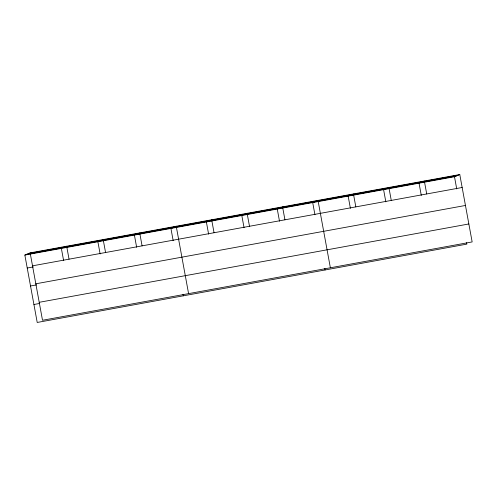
<?xml version="1.0" encoding="UTF-8"?>
<svg xmlns="http://www.w3.org/2000/svg" width="497" height="497" viewBox="0 0 497 497"><rect width="100%" height="100%" fill="white"/><g stroke="black" fill="none" stroke-linecap="round" stroke-linejoin="round"><path stroke-width="0.75" d="M466.584 242.623L466.857 244.12L37.219 322.46L24.85 255.073L30.143 252.88L459.781 174.54L472.15 241.927L42.512 320.267L30.143 252.88M24.85 255.073L454.488 176.733L459.781 174.54M28.397 253.607L458.035 175.261M26.596 254.346L456.234 176.006M32.522 265.833L462.16 187.493M27.229 268.026L33.311 266.914M35.821 283.799L465.459 205.46M30.522 285.986L36.61 284.88M39.213 302.306L468.851 223.967M33.92 304.499L39.244 303.524M454.488 176.733L456.724 188.922M424.339 181.001L426.712 193.954M419.039 183.194L421.282 195.383M388.89 187.468L391.269 200.421M383.597 189.655L385.834 201.85M353.448 193.929L355.827 206.882M348.155 196.122L350.391 208.311M330.368 267.784L317.999 200.39L312.706 202.583L314.943 214.772M324.802 268.473L325.075 269.97M282.557 206.858L284.936 219.811M277.264 209.044L279.5 221.24M247.108 213.319L249.488 226.272M241.815 215.512L244.052 227.701M211.666 219.78L214.045 232.739M206.373 221.973L208.61 234.162M188.587 293.634L176.224 226.247L170.925 228.434L173.167 240.629M183.02 294.33L183.294 295.827M139.7 232.907L142.08 245.86M134.407 235.093L136.644 247.289M103.183 239.566L105.563 252.519M97.89 241.753L100.127 253.948M66.666 246.22L69.04 259.179M61.367 248.413L63.61 260.602"/></g></svg>
